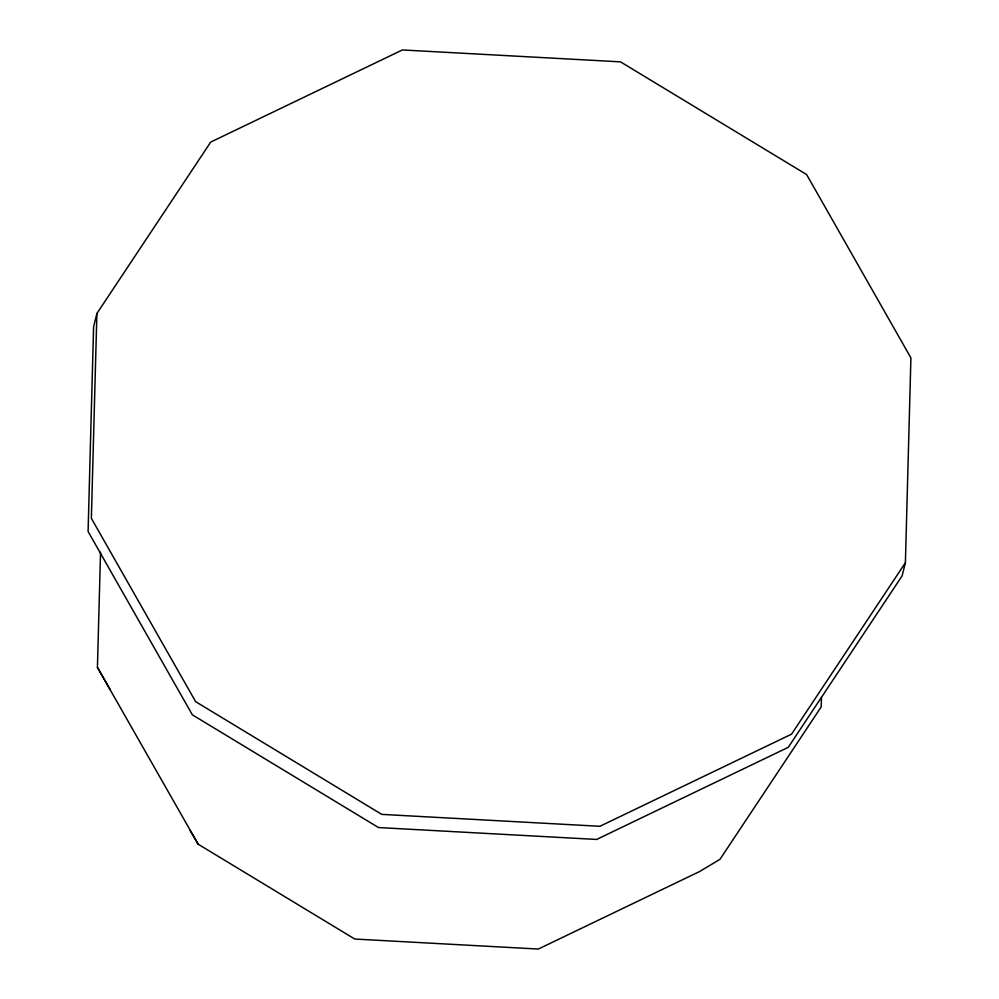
<?xml version="1.0" encoding="UTF-8"?>
<svg xmlns="http://www.w3.org/2000/svg" width="999" height="999" viewBox="0 0 999 999"><rect width="100%" height="100%" fill="white"/><g stroke="black" fill="none" stroke-linecap="round" stroke-linejoin="round"><path stroke-width="1.5" d="M96.891 313.511L91.371 518.331L195.642 701.673L381.78 814.385L599.899 826.285L791.558 734.165L905.394 562.724L910.913 357.892L806.63 174.563L620.504 61.851L402.385 49.95L210.727 142.07L96.891 313.511L93.606 326.673L88.087 531.505L192.37 714.834L378.496 827.547L596.615 839.447L788.273 747.327L902.109 575.886L905.394 562.724M821.465 697.539L821.203 706.88L719.992 859.315L699.587 871.54L538.311 949.05L354.77 939.035L198.139 844.192L97.427 667.407L100.537 552.222M190.147 830.419L198.139 844.192M97.427 667.407L110.39 689.922"/></g></svg>
